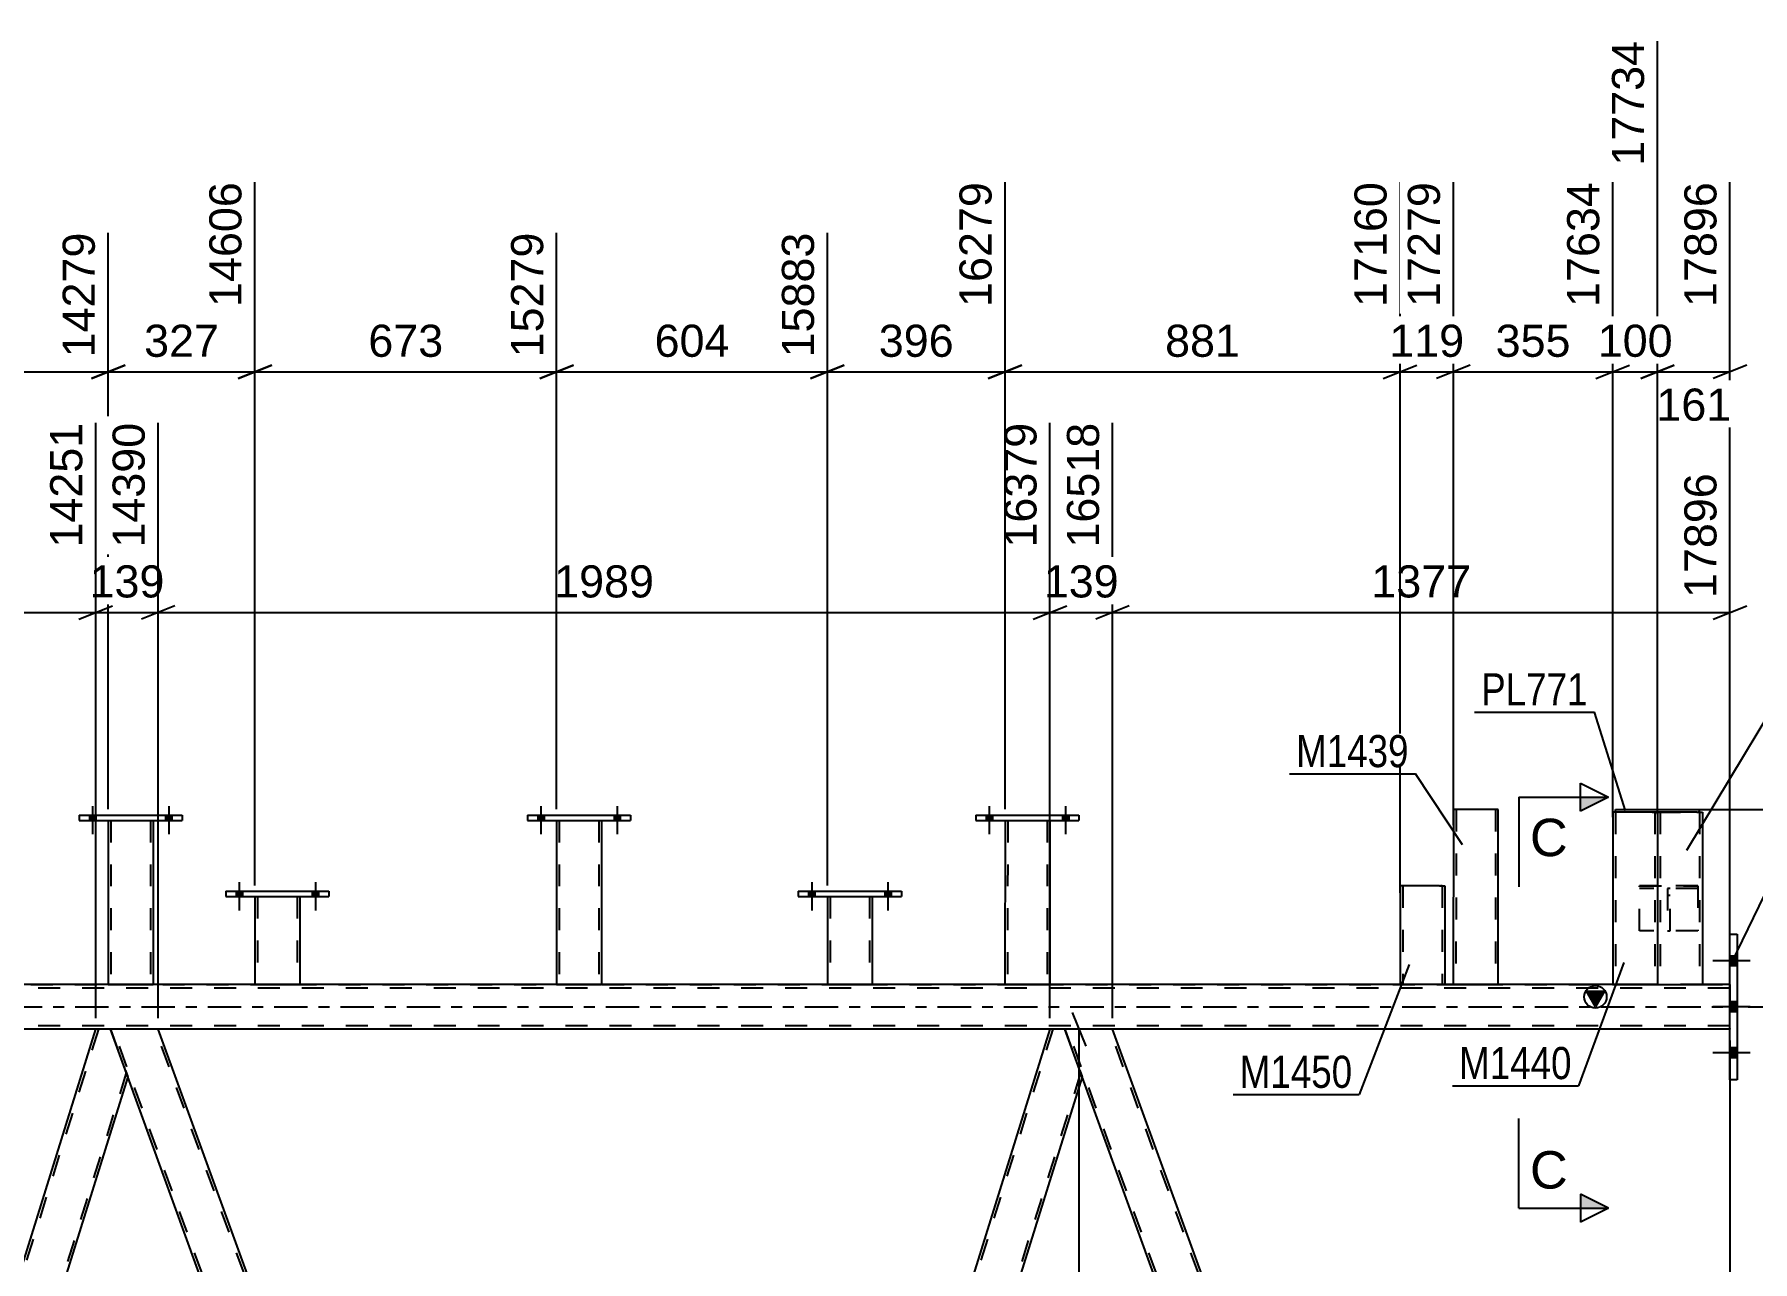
# Model space of a CAD drawing. Header units: millimetres. Extents: x -36 to 805, y -409 to 185.
# Drawn here: x 564.6 to 717.8, y -22.7 to 86.8 of the extents above; entities that cross this region are included whole.
import ezdxf

# ---------------------------------------------------------------- set-up
doc = ezdxf.new("R2010")
doc.units = ezdxf.units.MM
doc.linetypes.add('DXK_LINE_DOT2', pattern=[3.9198, 1.9599, -1.9599])
doc.linetypes.add('DXK_LINE_DOT3', pattern=[5.9187, 2.979, -0.9799, 0.9799, -0.9799])
doc.styles.add('Arial', font='ARIAL.TTF', dxfattribs={"height": 0.2})
doc.styles.add('Arial Narrow', font='ARIALN.TTF', dxfattribs={"height": 0.2})

# ---------------------------------------------------------------- blocks, each defined once
blk = doc.blocks.new('Part-203724355-3790 - 3772')
at = {"color": 2, "linetype": 'Continuous'}
for p, q in [((571.15, 16.64), (571.15, 2)), ((575.15, 16.64), (575.15, 2)), ((571.15, 2), (575.15, 2))]:
    blk.add_line(p, q, dxfattribs=at)
at = {"color": 7, "linetype": 'DXK_LINE_DOT2'}
for p, q in [((571.15, 16.64), (575.15, 16.64)), ((571.39, 16.64), (571.39, 2)), ((574.91, 16.64), (574.91, 2)), ((574.89, 2), (574.85, 2)), ((574.89, 2), (574.91, 2))]:
    blk.add_line(p, q, dxfattribs=at)
blk = doc.blocks.new('Part-203724355-3774 - 3772')
at = {"color": 2, "linetype": 'Continuous'}
for p, q in [((691.15, 17.6), (691.14, 2)), ((695.15, 17.6), (691.15, 17.6)), ((695.14, 2), (695.15, 17.6)), ((691.14, 2), (695.14, 2))]:
    blk.add_line(p, q, dxfattribs=at)
at = {"color": 7, "linetype": 'DXK_LINE_DOT2'}
for p, q in [((691.39, 17.6), (691.38, 2)), ((694.84, 17.6), (694.85, 17.6)), ((694.85, 17.6), (694.89, 17.6)), ((694.89, 17.6), (694.91, 17.6)), ((694.91, 17.6), (694.9, 2)), ((694.89, 2), (694.85, 2)), ((694.89, 2), (694.85, 2)), ((694.9, 2), (694.89, 2)), ((694.89, 2), (694.9, 2))]:
    blk.add_line(p, q, dxfattribs=at)
blk = doc.blocks.new('Part-203724355-3792 - 3772')
at = {"color": 2, "linetype": 'Continuous'}
for p, q in [((705.36, 17.36), (705.36, 2)), ((708.88, 17.36), (705.36, 17.36)), ((708.88, 17.36), (709.36, 17.36)), ((709.36, 17.36), (709.36, 2)), ((705.36, 2), (709.32, 2)), ((709.36, 2), (709.32, 2))]:
    blk.add_line(p, q, dxfattribs=at)
at = {"color": 7, "linetype": 'DXK_LINE_DOT2'}
for p, q in [((705.6, 17.36), (705.6, 2)), ((708.97, 17.36), (709.05, 17.36)), ((709.05, 17.36), (709.07, 17.36)), ((709.07, 17.36), (709.1, 17.36)), ((709.1, 17.36), (709.12, 17.36)), ((709.12, 17.36), (709.12, 2)), ((709.1, 2), (709.12, 2))]:
    blk.add_line(p, q, dxfattribs=at)
blk = doc.blocks.new('Part-203724355-3791 - 3772')
at = {"color": 2, "linetype": 'Continuous'}
for p, q in [((611.15, 16.64), (611.15, 2)), ((615.15, 16.64), (615.15, 2)), ((611.15, 2), (615.15, 2))]:
    blk.add_line(p, q, dxfattribs=at)
at = {"color": 7, "linetype": 'DXK_LINE_DOT2'}
for p, q in [((611.15, 16.64), (615.15, 16.64)), ((611.39, 16.64), (611.39, 2)), ((614.91, 16.64), (614.91, 2)), ((614.89, 2), (614.85, 2)), ((614.89, 2), (614.91, 2))]:
    blk.add_line(p, q, dxfattribs=at)
blk = doc.blocks.new('Part-203724355-3836 - 3772')
at = {"color": 2, "linetype": 'Continuous'}
for p, q in [((660.74, -2), (656.48, -2)), ((704.86, -123.22), (660.74, -2)), ((700.6, -123.22), (658.03, -6.25))]:
    blk.add_line(p, q, dxfattribs=at)
at = {"color": 7, "linetype": 'DXK_LINE_DOT2'}
for p, q in [((656.48, -2), (656.52, -2)), ((656.48, -2), (658.03, -6.25)), ((700.86, -123.22), (656.73, -2)), ((704.6, -123.22), (660.48, -2)), ((700.6, -123.22), (704.86, -123.22))]:
    blk.add_line(p, q, dxfattribs=at)
blk = doc.blocks.new('Part-203724355-3851 - 3772')
at = {"color": 7, "linetype": 'DXK_LINE_DOT2'}
for p, q in [((655.41, -2), (618.59, -120.12)), ((655.41, -2), (655.43, -2)), ((657.89, -5.88), (621.32, -123.22)), ((618.46, -119.75), (618.88, -118.4)), ((623.07, -118.4), (621.57, -123.22)), ((619.72, -123.22), (618.46, -119.75)), ((621.57, -123.22), (619.72, -123.22))]:
    blk.add_line(p, q, dxfattribs=at)
at = {"color": 2, "linetype": 'Continuous'}
for p, q in [((655.16, -2), (618.88, -118.4)), ((655.2, -2), (655.16, -2)), ((656.48, -2), (655.2, -2)), ((658.03, -6.25), (656.48, -2)), ((658.03, -6.25), (623.07, -118.4))]:
    blk.add_line(p, q, dxfattribs=at)
blk = doc.blocks.new('Part-203724355-3922 - 3772')
at = {"color": 2, "linetype": 'Continuous'}
for p, q in [((705.6, 17.36), (705.6, 17.6)), ((705.6, 17.6), (713.12, 17.6)), ((709.44, 17.36), (708.88, 17.36)), ((713.12, 17.36), (713.12, 17.6))]:
    blk.add_line(p, q, dxfattribs=at)
at = {"color": 7, "linetype": 'DXK_LINE_DOT2'}
for p, q in [((708.88, 17.36), (705.6, 17.36)), ((709.44, 17.36), (713.12, 17.36))]:
    blk.add_line(p, q, dxfattribs=at)
blk = doc.blocks.new('Part-203724355-3888 - 3772')
at = {"color": 2, "linetype": 'Continuous'}
for p, q in [((575.6, -2), (571.35, -2)), ((617.97, -118.4), (575.6, -2)), ((613.71, -118.4), (572.89, -6.25))]:
    blk.add_line(p, q, dxfattribs=at)
at = {"color": 7, "linetype": 'DXK_LINE_DOT2'}
for p, q in [((571.35, -2), (571.38, -2)), ((571.35, -2), (572.89, -6.25)), ((615.72, -123.22), (571.6, -2)), ((619.47, -123.22), (575.35, -2)), ((615.47, -123.22), (613.71, -118.4)), ((619.72, -123.22), (617.97, -118.4)), ((619.72, -123.22), (615.47, -123.22))]:
    blk.add_line(p, q, dxfattribs=at)
blk = doc.blocks.new('Part-203724355-4324 - 3772')
at = {"color": 2, "linetype": 'Continuous'}
for p, q in [((651.15, 16.64), (651.14, 2)), ((655.15, 16.64), (655.14, 2)), ((651.14, 2), (655.14, 2))]:
    blk.add_line(p, q, dxfattribs=at)
at = {"color": 7, "linetype": 'DXK_LINE_DOT2'}
for p, q in [((651.15, 16.64), (655.15, 16.64)), ((651.39, 16.64), (651.38, 2)), ((654.91, 16.64), (654.9, 2)), ((654.89, 2), (654.85, 2)), ((654.89, 2), (654.9, 2))]:
    blk.add_line(p, q, dxfattribs=at)
blk = doc.blocks.new('Part-203724355-3932 - 3772')
at = {"color": 2, "linetype": 'Continuous'}
for p, q in [((533.33, -119.75), (570.03, -2)), ((570.07, -2), (570.03, -2)), ((571.35, -2), (570.07, -2)), ((572.89, -6.25), (571.35, -2)), ((572.89, -6.25), (536.43, -123.22)), ((534.59, -123.22), (533.33, -119.75))]:
    blk.add_line(p, q, dxfattribs=at)
at = {"color": 7, "linetype": 'DXK_LINE_DOT2'}
for p, q in [((570.28, -2), (533.46, -120.12)), ((570.28, -2), (570.3, -2)), ((572.76, -5.88), (536.18, -123.22)), ((534.59, -123.22), (536.43, -123.22))]:
    blk.add_line(p, q, dxfattribs=at)
blk = doc.blocks.new('Part-203724355-4334 - 3772')
at = {"color": 7, "linetype": 'DXK_LINE_DOT2'}
for p, q in [((709.36, 10.8), (707.76, 10.8)), ((707.76, 6.8), (707.76, 10.8)), ((707.76, 10.8), (712.96, 10.8)), ((712.96, 10.8), (709.36, 10.8)), ((712.96, 10.8), (712.96, 6.8)), ((712.96, 10.56), (707.76, 10.56)), ((712.96, 10.56), (707.76, 10.56)), ((712.96, 6.8), (707.76, 6.8))]:
    blk.add_line(p, q, dxfattribs=at)
at = {"color": 2, "linetype": 'Continuous'}
for p, q in [((709.36, 10.8), (709.36, 10.8)), ((709.36, 6.8), (709.36, 6.8))]:
    blk.add_line(p, q, dxfattribs=at)
blk = doc.blocks.new('Bolt-203724355-3971 - 3772')
at = {"linetype": 'Continuous'}
for points in [[(715.82, 4.54), (715.82, 3.66), (716.46, 3.66), (716.46, 4.54)], [(715.82, 4.54), (715.82, 3.66), (716.46, 3.66), (716.46, 4.54)], [(715.82, 4.54), (715.82, 3.66), (716.46, 3.66), (716.46, 4.54)], [(715.82, 0.44), (715.82, -0.44), (716.46, -0.44), (716.46, 0.44)], [(715.82, 0.44), (715.82, -0.44), (716.46, -0.44), (716.46, 0.44)], [(715.82, -3.66), (715.82, -4.54), (716.46, -4.54), (716.46, -3.66)], [(715.82, -3.66), (715.82, -4.54), (716.46, -4.54), (716.46, -3.66)], [(715.82, -3.66), (715.82, -4.54), (716.46, -4.54), (716.46, -3.66)]]:
    blk.add_hatch(color=1, dxfattribs=at).paths.add_polyline_path(points)
at = {"color": 1, "linetype": 'Continuous'}
for p, q in [((717.62, 4.1), (714.3, 4.1)), ((717.62, 4.1), (714.3, 4.1)), ((717.62, 4.1), (714.3, 4.1)), ((716.46, 4.54), (715.82, 4.54)), ((716.46, 4.54), (715.82, 4.54)), ((716.46, 4.54), (715.82, 4.54)), ((716.46, 3.66), (715.82, 3.66)), ((716.46, 3.66), (715.82, 3.66)), ((716.46, 3.66), (715.82, 3.66)), ((717.62, 0), (714.3, 0)), ((717.62, 0), (714.3, 0)), ((716.46, 0.44), (715.82, 0.44)), ((716.46, 0.44), (715.82, 0.44)), ((716.46, -0.44), (715.82, -0.44)), ((716.46, -0.44), (715.82, -0.44)), ((717.62, -4.1), (714.3, -4.1)), ((717.62, -4.1), (714.3, -4.1)), ((717.62, -4.1), (714.3, -4.1)), ((716.46, -3.66), (715.82, -3.66)), ((716.46, -3.66), (715.82, -3.66)), ((716.46, -3.66), (715.82, -3.66)), ((716.46, -4.54), (715.82, -4.54)), ((716.46, -4.54), (715.82, -4.54)), ((716.46, -4.54), (715.82, -4.54))]:
    blk.add_line(p, q, dxfattribs=at)
blk = doc.blocks.new('Part-203724355-3990 - 3772')
at = {"color": 2, "linetype": 'Continuous'}
for p, q in [((715.82, -6.5), (715.82, 6.5)), ((715.82, 6.5), (716.46, 6.5)), ((716.46, 6.5), (716.46, -6.5)), ((716.46, -6.5), (715.82, -6.5))]:
    blk.add_line(p, q, dxfattribs=at)
blk = doc.blocks.new('Part-203724355-4037 - 3772')
at = {"linetype": 'Continuous'}
blk.add_hatch(color=2, dxfattribs=at).paths.add_polyline_path([(703.82, 0), (703.02, 1.4), (704.62, 1.4)])
at = {"color": 7, "linetype": 'DXK_LINE_DOT2'}
for p, q in [((715.82, 1.68), (0, 1.68)), ((54.67, 2), (715.82, 2)), ((575.15, 2), (574.67, 2)), ((615.15, 2), (614.67, 2)), ((655.14, 2), (654.66, 2)), ((695.14, 2), (694.66, 2)), ((709.36, 2), (708.88, 2)), ((713.36, 2), (709.36, 2)), ((715.82, 2), (715.82, -2)), ((715.82, -1.68), (0, -1.68)), ((715.82, -2), (314.62, -2)), ((575.6, -2), (570.03, -2)), ((660.74, -2), (655.16, -2))]:
    blk.add_line(p, q, dxfattribs=at)
at = {"color": 2, "linetype": 'Continuous'}
for p, q in [((574.67, 2), (538.14, 2)), ((614.67, 2), (575.15, 2)), ((654.66, 2), (615.15, 2)), ((694.66, 2), (655.14, 2)), ((708.88, 2), (695.14, 2)), ((709.36, 2), (709.36, 2)), ((715.82, 2), (713.36, 2)), ((703.82, 0), (703.02, 1.4)), ((703.02, 1.4), (704.62, 1.4)), ((704.62, 1.4), (703.82, 0)), ((570.03, -2), (490.47, -2)), ((655.16, -2), (575.6, -2)), ((715.82, -2), (660.74, -2))]:
    blk.add_line(p, q, dxfattribs=at)
at = {"color": 7, "linetype": 'DXK_LINE_DOT3'}
blk.add_line((0, 0), (715.82, 0), dxfattribs=at)
at = {"color": 2, "linetype": 'Continuous'}
blk.add_circle((703.82, 0.9), 1, dxfattribs=at)
blk = doc.blocks.new('Part-203724355-4330 - 3772')
at = {"color": 2, "linetype": 'Continuous'}
for p, q in [((568.55, 17.12), (568.55, 16.64)), ((568.55, 17.12), (577.75, 17.12)), ((577.75, 17.12), (577.75, 16.64)), ((568.55, 16.64), (577.75, 16.64))]:
    blk.add_line(p, q, dxfattribs=at)
blk = doc.blocks.new('Part-203724355-4329 - 3772')
at = {"color": 2, "linetype": 'Continuous'}
for p, q in [((608.55, 17.12), (608.55, 16.64)), ((608.55, 17.12), (617.75, 17.12)), ((617.75, 17.12), (617.75, 16.64)), ((608.55, 16.64), (617.75, 16.64))]:
    blk.add_line(p, q, dxfattribs=at)
blk = doc.blocks.new('Part-203724355-4180 - 3772')
at = {"color": 2, "linetype": 'Continuous'}
for p, q in [((584.23, 9.84), (584.23, 2)), ((588.23, 9.84), (588.23, 2)), ((584.23, 2), (588.23, 2))]:
    blk.add_line(p, q, dxfattribs=at)
at = {"color": 7, "linetype": 'DXK_LINE_DOT2'}
for p, q in [((584.23, 9.84), (588.23, 9.84)), ((584.47, 9.84), (584.47, 2)), ((587.99, 9.84), (587.99, 2)), ((587.97, 2), (587.93, 2)), ((587.93, 2), (587.97, 2)), ((587.99, 2), (587.97, 2)), ((587.97, 2), (587.99, 2))]:
    blk.add_line(p, q, dxfattribs=at)
blk = doc.blocks.new('Bolt-203724355-4195 - 3772')
at = {"linetype": 'Continuous'}
for points in [[(569.47, 16.64), (570.03, 16.64), (570.03, 17.12), (569.47, 17.12)], [(569.47, 16.64), (570.03, 16.64), (570.03, 17.12), (569.47, 17.12)], [(576.27, 16.64), (576.83, 16.64), (576.83, 17.12), (576.27, 17.12)], [(576.27, 16.64), (576.83, 16.64), (576.83, 17.12), (576.27, 17.12)]]:
    blk.add_hatch(color=1, dxfattribs=at).paths.add_polyline_path(points)
at = {"color": 1, "linetype": 'Continuous'}
for p, q in [((569.47, 17.12), (569.47, 16.64)), ((569.47, 17.12), (569.47, 16.64)), ((569.75, 17.92), (569.75, 15.4)), ((569.75, 17.92), (569.75, 15.4)), ((570.03, 17.12), (570.03, 16.64)), ((570.03, 17.12), (570.03, 16.64)), ((576.27, 17.12), (576.27, 16.64)), ((576.27, 17.12), (576.27, 16.64)), ((576.55, 17.92), (576.55, 15.4)), ((576.55, 17.92), (576.55, 15.4)), ((576.83, 17.12), (576.83, 16.64)), ((576.83, 17.12), (576.83, 16.64))]:
    blk.add_line(p, q, dxfattribs=at)
blk = doc.blocks.new('Bolt-203724355-4196 - 3772')
at = {"linetype": 'Continuous'}
for points in [[(582.55, 9.84), (583.11, 9.84), (583.11, 10.32), (582.55, 10.32)], [(582.55, 9.84), (583.11, 9.84), (583.11, 10.32), (582.55, 10.32)], [(589.35, 9.84), (589.91, 9.84), (589.91, 10.32), (589.35, 10.32)], [(589.35, 9.84), (589.91, 9.84), (589.91, 10.32), (589.35, 10.32)]]:
    blk.add_hatch(color=1, dxfattribs=at).paths.add_polyline_path(points)
at = {"color": 1, "linetype": 'Continuous'}
for p, q in [((582.83, 11.12), (582.83, 8.6)), ((582.83, 11.12), (582.83, 8.6)), ((589.63, 11.12), (589.63, 8.6)), ((589.63, 11.12), (589.63, 8.6)), ((582.55, 10.32), (582.55, 9.84)), ((582.55, 10.32), (582.55, 9.84)), ((583.11, 10.32), (583.11, 9.84)), ((583.11, 10.32), (583.11, 9.84)), ((589.35, 10.32), (589.35, 9.84)), ((589.35, 10.32), (589.35, 9.84)), ((589.91, 10.32), (589.91, 9.84)), ((589.91, 10.32), (589.91, 9.84))]:
    blk.add_line(p, q, dxfattribs=at)
blk = doc.blocks.new('Bolt-203724355-4197 - 3772')
at = {"linetype": 'Continuous'}
for points in [[(609.47, 16.64), (610.03, 16.64), (610.03, 17.12), (609.47, 17.12)], [(609.47, 16.64), (610.03, 16.64), (610.03, 17.12), (609.47, 17.12)], [(616.27, 16.64), (616.83, 16.64), (616.83, 17.12), (616.27, 17.12)], [(616.27, 16.64), (616.83, 16.64), (616.83, 17.12), (616.27, 17.12)]]:
    blk.add_hatch(color=1, dxfattribs=at).paths.add_polyline_path(points)
at = {"color": 1, "linetype": 'Continuous'}
for p, q in [((609.47, 17.12), (609.47, 16.64)), ((609.47, 17.12), (609.47, 16.64)), ((609.75, 17.92), (609.75, 15.4)), ((609.75, 17.92), (609.75, 15.4)), ((610.03, 17.12), (610.03, 16.64)), ((610.03, 17.12), (610.03, 16.64)), ((616.27, 17.12), (616.27, 16.64)), ((616.27, 17.12), (616.27, 16.64)), ((616.55, 17.92), (616.55, 15.4)), ((616.55, 17.92), (616.55, 15.4)), ((616.83, 17.12), (616.83, 16.64)), ((616.83, 17.12), (616.83, 16.64))]:
    blk.add_line(p, q, dxfattribs=at)
blk = doc.blocks.new('Part-203724355-4275 - 3772')
at = {"color": 2, "linetype": 'Continuous'}
for p, q in [((581.63, 10.32), (581.63, 9.84)), ((581.63, 10.32), (590.83, 10.32)), ((581.63, 9.84), (590.83, 9.84)), ((590.83, 10.32), (590.83, 9.84))]:
    blk.add_line(p, q, dxfattribs=at)
blk = doc.blocks.new('Part-203724355-4280 - 3772')
at = {"color": 2, "linetype": 'Continuous'}
for p, q in [((635.31, 9.84), (635.31, 2)), ((639.31, 9.84), (639.31, 2)), ((635.31, 2), (639.31, 2))]:
    blk.add_line(p, q, dxfattribs=at)
at = {"color": 7, "linetype": 'DXK_LINE_DOT2'}
for p, q in [((635.31, 9.84), (639.31, 9.84)), ((635.55, 9.84), (635.55, 2)), ((639.07, 9.84), (639.07, 2)), ((639.01, 2), (639.05, 2)), ((639.01, 2), (639.05, 2)), ((639.05, 2), (639.07, 2)), ((639.05, 2), (639.07, 2))]:
    blk.add_line(p, q, dxfattribs=at)
blk = doc.blocks.new('Part-203724355-4285 - 3772')
at = {"color": 2, "linetype": 'Continuous'}
for p, q in [((632.71, 10.32), (632.71, 9.84)), ((632.71, 10.32), (641.91, 10.32)), ((632.71, 9.84), (641.91, 9.84)), ((641.91, 10.32), (641.91, 9.84))]:
    blk.add_line(p, q, dxfattribs=at)
blk = doc.blocks.new('Bolt-203724355-4306 - 3772')
at = {"linetype": 'Continuous'}
for points in [[(633.63, 9.84), (634.19, 9.84), (634.19, 10.32), (633.63, 10.32)], [(633.63, 9.84), (634.19, 9.84), (634.19, 10.32), (633.63, 10.32)], [(640.43, 9.84), (640.99, 9.84), (640.99, 10.32), (640.43, 10.32)], [(640.43, 9.84), (640.99, 9.84), (640.99, 10.32), (640.43, 10.32)]]:
    blk.add_hatch(color=1, dxfattribs=at).paths.add_polyline_path(points)
at = {"color": 1, "linetype": 'Continuous'}
for p, q in [((633.91, 11.12), (633.91, 8.6)), ((633.91, 11.12), (633.91, 8.6)), ((640.71, 11.12), (640.71, 8.6)), ((640.71, 11.12), (640.71, 8.6)), ((633.63, 10.32), (633.63, 9.84)), ((633.63, 10.32), (633.63, 9.84)), ((634.19, 10.32), (634.19, 9.84)), ((634.19, 10.32), (634.19, 9.84)), ((640.43, 10.32), (640.43, 9.84)), ((640.43, 10.32), (640.43, 9.84)), ((640.99, 10.32), (640.99, 9.84)), ((640.99, 10.32), (640.99, 9.84))]:
    blk.add_line(p, q, dxfattribs=at)
blk = doc.blocks.new('Bolt-203724355-4307 - 3772')
at = {"linetype": 'Continuous'}
for points in [[(649.47, 16.64), (650.03, 16.64), (650.03, 17.12), (649.47, 17.12)], [(649.47, 16.64), (650.03, 16.64), (650.03, 17.12), (649.47, 17.12)], [(656.27, 16.64), (656.83, 16.64), (656.83, 17.12), (656.27, 17.12)], [(656.27, 16.64), (656.83, 16.64), (656.83, 17.12), (656.27, 17.12)]]:
    blk.add_hatch(color=1, dxfattribs=at).paths.add_polyline_path(points)
at = {"color": 1, "linetype": 'Continuous'}
for p, q in [((649.47, 17.12), (649.47, 16.64)), ((649.47, 17.12), (649.47, 16.64)), ((649.75, 17.92), (649.75, 15.4)), ((649.75, 17.92), (649.75, 15.4)), ((650.03, 17.12), (650.03, 16.64)), ((650.03, 17.12), (650.03, 16.64)), ((656.27, 17.12), (656.27, 16.64)), ((656.27, 17.12), (656.27, 16.64)), ((656.55, 17.92), (656.55, 15.4)), ((656.55, 17.92), (656.55, 15.4)), ((656.83, 17.12), (656.83, 16.64)), ((656.83, 17.12), (656.83, 16.64))]:
    blk.add_line(p, q, dxfattribs=at)
blk = doc.blocks.new('Part-203724355-4319 - 3772')
at = {"color": 2, "linetype": 'Continuous'}
for p, q in [((648.55, 17.12), (648.55, 16.64)), ((648.55, 17.12), (657.75, 17.12)), ((657.75, 17.12), (657.75, 16.64)), ((648.55, 16.64), (657.75, 16.64))]:
    blk.add_line(p, q, dxfattribs=at)
blk = doc.blocks.new('Part-203724355-4333 - 3772')
at = {"color": 7, "linetype": 'DXK_LINE_DOT2'}
for p, q in [((710.48, 10.56), (710.24, 10.56)), ((710.24, 10.56), (710.24, 6.8)), ((710.48, 10.56), (710.24, 10.56)), ((710.24, 9.96), (710.48, 9.96)), ((710.48, 6.8), (710.48, 10.56)), ((710.24, 6.8), (710.48, 6.8))]:
    blk.add_line(p, q, dxfattribs=at)
blk = doc.blocks.new('Part-203724355-4408 - 3772')
at = {"color": 2, "linetype": 'Continuous'}
for p, q in [((686.39, 10.8), (686.39, 2)), ((689.91, 10.8), (686.39, 10.8)), ((689.91, 10.8), (690.39, 10.8)), ((690.39, 10.8), (690.39, 2)), ((689.91, 2), (686.39, 2)), ((690.25, 2), (689.91, 2)), ((690.35, 2), (690.25, 2)), ((690.39, 2), (690.35, 2))]:
    blk.add_line(p, q, dxfattribs=at)
at = {"color": 7, "linetype": 'DXK_LINE_DOT2'}
for p, q in [((686.63, 10.8), (686.63, 2)), ((690.13, 10.8), (690, 10.8)), ((690.15, 10.8), (690.13, 10.8)), ((690.13, 10.8), (690.15, 10.8)), ((690.15, 10.8), (690.15, 2)), ((690.13, 2), (689.91, 2)), ((690.15, 2), (690.13, 2)), ((690.25, 2), (690.15, 2))]:
    blk.add_line(p, q, dxfattribs=at)
blk = doc.blocks.new('Part-203724355-4409 - 3772')
at = {"color": 2, "linetype": 'Continuous'}
for p, q in [((709.36, 17.36), (709.36, 2)), ((712.88, 17.36), (709.44, 17.36)), ((712.88, 17.36), (713.36, 17.36)), ((713.36, 17.36), (713.36, 2)), ((709.36, 2), (713.32, 2)), ((713.36, 2), (713.32, 2))]:
    blk.add_line(p, q, dxfattribs=at)
at = {"color": 7, "linetype": 'DXK_LINE_DOT2'}
for p, q in [((709.4, 17.36), (709.36, 17.36)), ((709.36, 17.36), (709.4, 17.36)), ((709.44, 17.36), (709.4, 17.36)), ((709.4, 17.36), (709.44, 17.36)), ((709.6, 17.36), (709.6, 2)), ((713.1, 17.36), (712.97, 17.36)), ((713.12, 17.36), (713.1, 17.36)), ((713.12, 17.36), (713.12, 2)), ((713.1, 2), (713.12, 2))]:
    blk.add_line(p, q, dxfattribs=at)
blk = doc.blocks.new('StraightDimension-203724355-22134 - 3772')
at = {"color": 7, "linetype": 'Continuous'}
for p, q in [((660.74, -1), (660.74, 52.1)), ((715.82, 3), (715.82, 47.6)), ((662.24, 35.78), (659.24, 34.58)), ((714.32, 34.58), (717.32, 35.78)), ((660.74, 35.18), (715.82, 35.18))]:
    blk.add_line(p, q, dxfattribs=at)
at = {"color": 0, "linetype": 'Continuous'}
blk.add_wipeout([(715.22, 48.2), (711.02, 48.2), (711.02, 35.88), (715.22, 35.88)], dxfattribs=at)
at = {"color": 0}
blk.add_wipeout([(693.33, 35.93), (693.33, 40.13), (683.23, 40.13), (683.23, 35.93)], dxfattribs=at)
at = {"color": 3, "linetype": 'Continuous', "style": 'Arial'}
blk.add_text('17896', height=2.865, rotation=90.0002, dxfattribs=at).set_placement((714.62, 36.48))
at = {"color": 3, "style": 'Arial'}
blk.add_text('1377', height=2.865, dxfattribs=at).set_placement((683.83, 36.53))
blk = doc.blocks.new('StraightDimension-203724355-22108 - 3772')
at = {"color": 7, "linetype": 'Continuous'}
for p, q in [((658.38, -3.5), (657.18, -0.5)), ((668.24, -2), (654.93, -2)), ((657.78, -123.22), (657.78, -2)), ((657.18, -121.72), (658.38, -124.72)), ((670.77, -123.22), (654.93, -123.22))]:
    blk.add_line(p, q, dxfattribs=at)
at = {"color": 0}
blk.add_wipeout([(657.03, -57.56), (652.83, -57.56), (652.83, -67.66), (657.03, -67.66)], dxfattribs=at)
at = {"color": 3, "style": 'Arial'}
blk.add_text('3031', height=2.865, rotation=90.0002, dxfattribs=at).set_placement((656.43, -67.06))
blk = doc.blocks.new('StraightDimension-203724355-33091 - 3772')
at = {"color": 7, "linetype": 'Continuous'}
for p, q in [((651.15, 17.64), (651.15, 73.57)), ((686.39, 10.17), (686.39, 73.57)), ((652.65, 57.25), (649.65, 56.05)), ((684.89, 56.05), (687.89, 57.25)), ((651.15, 56.65), (686.39, 56.65))]:
    blk.add_line(p, q, dxfattribs=at)
at = {"color": 0, "linetype": 'Continuous'}
blk.add_wipeout([(685.79, 74.17), (681.59, 74.17), (681.59, 61.85), (685.79, 61.85)], dxfattribs=at)
at = {"color": 0}
blk.add_wipeout([(672.7, 57.4), (672.7, 61.6), (664.83, 61.6), (664.83, 57.4)], dxfattribs=at)
at = {"color": 3, "linetype": 'Continuous', "style": 'Arial'}
blk.add_text('17160', height=2.865, rotation=90.0002, dxfattribs=at).set_placement((685.19, 62.45))
at = {"color": 3, "style": 'Arial'}
blk.add_text('881', height=2.865, dxfattribs=at).set_placement((665.43, 58))
blk = doc.blocks.new('StraightDimension-203724355-33087 - 3772')
at = {"color": 7, "linetype": 'Continuous'}
for p, q in [((709.36, 17.19), (709.36, 86.17)), ((715.82, 3), (715.82, 73.57)), ((707.86, 56.05), (710.86, 57.25)), ((717.32, 57.25), (714.32, 56.05)), ((709.36, 56.65), (715.82, 56.65))]:
    blk.add_line(p, q, dxfattribs=at)
at = {"color": 0, "linetype": 'Continuous'}
blk.add_wipeout([(715.22, 74.17), (711.02, 74.17), (711.02, 61.85), (715.22, 61.85)], dxfattribs=at)
at = {"color": 0}
blk.add_wipeout([(716.53, 51.7), (716.53, 55.9), (708.66, 55.9), (708.66, 51.7)], dxfattribs=at)
at = {"color": 3, "linetype": 'Continuous', "style": 'Arial'}
blk.add_text('17896', height=2.865, rotation=90.0002, dxfattribs=at).set_placement((714.62, 62.45))
at = {"color": 3, "style": 'Arial'}
blk.add_text('161', height=2.865, dxfattribs=at).set_placement((709.26, 52.3))
blk = doc.blocks.new('StraightDimension-203724355-33096 - 3772')
at = {"color": 7, "linetype": 'Continuous'}
for p, q in [((534.15, 17.33), (534.15, 86.17)), ((571.15, 17.64), (571.15, 69.07)), ((535.65, 57.25), (532.65, 56.05)), ((569.65, 56.05), (572.65, 57.25)), ((534.15, 56.65), (571.15, 56.65))]:
    blk.add_line(p, q, dxfattribs=at)
at = {"color": 0, "linetype": 'Continuous'}
blk.add_wipeout([(570.55, 69.67), (566.35, 69.67), (566.35, 57.35), (570.55, 57.35)], dxfattribs=at)
at = {"color": 0}
blk.add_wipeout([(556.58, 57.4), (556.58, 61.6), (548.71, 61.6), (548.71, 57.4)], dxfattribs=at)
at = {"color": 3, "linetype": 'Continuous', "style": 'Arial'}
blk.add_text('14279', height=2.865, rotation=90.0002, dxfattribs=at).set_placement((569.95, 57.95))
at = {"color": 3, "style": 'Arial'}
blk.add_text('925', height=2.865, dxfattribs=at).set_placement((549.31, 58))
blk = doc.blocks.new('StraightDimension-203724355-22119 - 3772')
at = {"color": 7, "linetype": 'Continuous'}
blk.add_line((711.82, 17.6), (784.37, 17.6), dxfattribs=at)
blk = doc.blocks.new('StraightDimension-203724355-22089 - 3772')
at = {"color": 7, "linetype": 'Continuous'}
for p, q in [((715.82, -3), (715.82, -64.39)), ((745.12, -122.46), (745.12, -59.14)), ((717.32, -61.39), (714.32, -62.59)), ((715.82, -61.99), (745.12, -61.99)), ((743.62, -62.59), (746.62, -61.39))]:
    blk.add_line(p, q, dxfattribs=at)
at = {"color": 0}
blk.add_wipeout([(735.52, -61.24), (735.52, -57.04), (725.42, -57.04), (725.42, -61.24)], dxfattribs=at)
at = {"color": 3, "style": 'Arial'}
blk.add_text('1251', height=2.865, dxfattribs=at).set_placement((726.02, -60.64))
blk = doc.blocks.new('StraightDimension-203724355-33095 - 3772')
at = {"color": 7, "linetype": 'Continuous'}
for p, q in [((584.23, 10.84), (584.23, 73.57)), ((571.15, 17.64), (571.15, 69.07)), ((572.65, 57.25), (569.65, 56.05)), ((582.73, 56.05), (585.73, 57.25)), ((571.15, 56.65), (584.23, 56.65))]:
    blk.add_line(p, q, dxfattribs=at)
at = {"color": 0}
blk.add_wipeout([(581.62, 57.4), (581.62, 61.6), (573.75, 61.6), (573.75, 57.4)], dxfattribs=at)
at = {"color": 3, "style": 'Arial'}
blk.add_text('327', height=2.865, dxfattribs=at).set_placement((574.35, 58))
at = {"color": 0, "linetype": 'Continuous'}
blk.add_wipeout([(583.63, 74.17), (579.43, 74.17), (579.43, 61.85), (583.63, 61.85)], dxfattribs=at)
at = {"color": 3, "linetype": 'Continuous', "style": 'Arial'}
blk.add_text('14606', height=2.865, rotation=90.0002, dxfattribs=at).set_placement((583.03, 62.45))
blk = doc.blocks.new('StraightDimension-203724355-22137 - 3772')
at = {"color": 7, "linetype": 'Continuous'}
for p, q in [((570.03, -1), (570.03, 52.1)), ((575.6, -1), (575.6, 52.1)), ((568.53, 34.58), (571.53, 35.78)), ((577.1, 35.78), (574.1, 34.58)), ((570.03, 35.18), (575.6, 35.18))]:
    blk.add_line(p, q, dxfattribs=at)
at = {"color": 0}
blk.add_wipeout([(576.75, 35.93), (576.75, 40.13), (568.88, 40.13), (568.88, 35.93)], dxfattribs=at)
at = {"color": 3, "style": 'Arial'}
blk.add_text('139', height=2.865, dxfattribs=at).set_placement((569.48, 36.53))
at = {"color": 0, "linetype": 'Continuous'}
blk.add_wipeout([(575, 52.7), (570.8, 52.7), (570.8, 40.38), (575, 40.38)], dxfattribs=at)
at = {"color": 3, "linetype": 'Continuous', "style": 'Arial'}
blk.add_text('14390', height=2.865, rotation=90.0002, dxfattribs=at).set_placement((574.4, 40.98))
blk = doc.blocks.new('StraightDimension-203724355-22135 - 3772')
at = {"color": 7, "linetype": 'Continuous'}
for p, q in [((655.16, -1), (655.16, 52.1)), ((660.74, -1), (660.74, 52.1)), ((653.66, 34.58), (656.66, 35.78)), ((662.24, 35.78), (659.24, 34.58)), ((655.16, 35.18), (660.74, 35.18))]:
    blk.add_line(p, q, dxfattribs=at)
at = {"color": 0}
blk.add_wipeout([(661.88, 35.93), (661.88, 40.13), (654.01, 40.13), (654.01, 35.93)], dxfattribs=at)
at = {"color": 3, "style": 'Arial'}
blk.add_text('139', height=2.865, dxfattribs=at).set_placement((654.61, 36.53))
at = {"color": 0, "linetype": 'Continuous'}
blk.add_wipeout([(660.14, 52.7), (655.94, 52.7), (655.94, 40.38), (660.14, 40.38)], dxfattribs=at)
at = {"color": 3, "linetype": 'Continuous', "style": 'Arial'}
blk.add_text('16518', height=2.865, rotation=90.0002, dxfattribs=at).set_placement((659.54, 40.98))
blk = doc.blocks.new('StraightDimension-203724355-22069 - 3772')
at = {"color": 7, "linetype": 'Continuous'}
for p, q in [((770.59, -1.5), (769.39, 1.5)), ((717.46, 0), (772.39, 0)), ((769.99, -125.86), (769.99, 0)), ((769.39, -124.36), (770.59, -127.36)), ((746.76, -125.86), (772.39, -125.86))]:
    blk.add_line(p, q, dxfattribs=at)
at = {"color": 0}
blk.add_wipeout([(769.24, -57.88), (765.04, -57.88), (765.04, -67.98), (769.24, -67.98)], dxfattribs=at)
at = {"color": 3, "style": 'Arial'}
blk.add_text('3147', height=2.865, rotation=90.0002, dxfattribs=at).set_placement((768.64, -67.38))
blk = doc.blocks.new('StraightDimension-203724355-22136 - 3772')
at = {"color": 7, "linetype": 'Continuous'}
for p, q in [((575.6, -1), (575.6, 52.1)), ((655.16, -1), (655.16, 52.1)), ((577.1, 35.78), (574.1, 34.58)), ((653.66, 34.58), (656.66, 35.78)), ((575.6, 35.18), (655.16, 35.18))]:
    blk.add_line(p, q, dxfattribs=at)
at = {"color": 0, "linetype": 'Continuous'}
blk.add_wipeout([(654.56, 52.7), (650.36, 52.7), (650.36, 40.38), (654.56, 40.38)], dxfattribs=at)
at = {"color": 0}
blk.add_wipeout([(620.43, 35.93), (620.43, 40.13), (610.33, 40.13), (610.33, 35.93)], dxfattribs=at)
at = {"color": 3, "linetype": 'Continuous', "style": 'Arial'}
blk.add_text('16379', height=2.865, rotation=90.0002, dxfattribs=at).set_placement((653.96, 40.98))
at = {"color": 3, "style": 'Arial'}
blk.add_text('1989', height=2.865, dxfattribs=at).set_placement((610.93, 36.53))
blk = doc.blocks.new('StraightDimension-203724355-22138 - 3772')
at = {"color": 7, "linetype": 'Continuous'}
for p, q in [((490.47, -1), (490.47, 52.1)), ((570.03, -1), (570.03, 52.1)), ((491.97, 35.78), (488.97, 34.58)), ((568.53, 34.58), (571.53, 35.78)), ((490.47, 35.18), (570.03, 35.18))]:
    blk.add_line(p, q, dxfattribs=at)
at = {"color": 0, "linetype": 'Continuous'}
blk.add_wipeout([(569.43, 52.7), (565.23, 52.7), (565.23, 40.38), (569.43, 40.38)], dxfattribs=at)
at = {"color": 0}
blk.add_wipeout([(535.29, 35.93), (535.29, 40.13), (525.2, 40.13), (525.2, 35.93)], dxfattribs=at)
at = {"color": 3, "linetype": 'Continuous', "style": 'Arial'}
blk.add_text('14251', height=2.865, rotation=90.0002, dxfattribs=at).set_placement((568.83, 40.98))
at = {"color": 3, "style": 'Arial'}
blk.add_text('1989', height=2.865, dxfattribs=at).set_placement((525.8, 36.53))
blk = doc.blocks.new('StraightDimension-203724355-33089 - 3772')
at = {"color": 7, "linetype": 'Continuous'}
for p, q in [((691.15, 16.2), (691.15, 73.57)), ((705.36, 16.94), (705.36, 73.57)), ((692.65, 57.25), (689.65, 56.05)), ((703.86, 56.05), (706.86, 57.25)), ((691.15, 56.65), (705.36, 56.65))]:
    blk.add_line(p, q, dxfattribs=at)
at = {"color": 0}
blk.add_wipeout([(702.19, 57.4), (702.19, 61.6), (694.32, 61.6), (694.32, 57.4)], dxfattribs=at)
at = {"color": 3, "style": 'Arial'}
blk.add_text('355', height=2.865, dxfattribs=at).set_placement((694.92, 58))
at = {"color": 0, "linetype": 'Continuous'}
blk.add_wipeout([(704.76, 74.17), (700.56, 74.17), (700.56, 61.85), (704.76, 61.85)], dxfattribs=at)
at = {"color": 3, "linetype": 'Continuous', "style": 'Arial'}
blk.add_text('17634', height=2.865, rotation=90.0002, dxfattribs=at).set_placement((704.16, 62.45))
blk = doc.blocks.new('StraightDimension-203724355-33094 - 3772')
at = {"color": 7, "linetype": 'Continuous'}
for p, q in [((584.23, 10.84), (584.23, 73.57)), ((611.15, 17.64), (611.15, 69.07)), ((585.73, 57.25), (582.73, 56.05)), ((609.65, 56.05), (612.65, 57.25)), ((584.23, 56.65), (611.15, 56.65))]:
    blk.add_line(p, q, dxfattribs=at)
at = {"color": 0, "linetype": 'Continuous'}
blk.add_wipeout([(610.55, 69.67), (606.35, 69.67), (606.35, 57.35), (610.55, 57.35)], dxfattribs=at)
at = {"color": 0}
blk.add_wipeout([(601.62, 57.4), (601.62, 61.6), (593.75, 61.6), (593.75, 57.4)], dxfattribs=at)
at = {"color": 3, "linetype": 'Continuous', "style": 'Arial'}
blk.add_text('15279', height=2.865, rotation=90.0002, dxfattribs=at).set_placement((609.95, 57.95))
at = {"color": 3, "style": 'Arial'}
blk.add_text('673', height=2.865, dxfattribs=at).set_placement((594.35, 58))
blk = doc.blocks.new('StraightDimension-203724355-33088 - 3772')
at = {"color": 7, "linetype": 'Continuous'}
for p, q in [((709.36, 17.19), (709.36, 86.17)), ((705.36, 16.94), (705.36, 73.57)), ((703.86, 56.05), (706.86, 57.25)), ((710.86, 57.25), (707.86, 56.05)), ((705.36, 56.65), (709.36, 56.65))]:
    blk.add_line(p, q, dxfattribs=at)
at = {"color": 0, "linetype": 'Continuous'}
blk.add_wipeout([(708.76, 86.77), (704.56, 86.77), (704.56, 74.45), (708.76, 74.45)], dxfattribs=at)
at = {"color": 0}
blk.add_wipeout([(711.3, 57.4), (711.3, 61.6), (703.43, 61.6), (703.43, 57.4)], dxfattribs=at)
at = {"color": 3, "linetype": 'Continuous', "style": 'Arial'}
blk.add_text('17734', height=2.865, rotation=90.0002, dxfattribs=at).set_placement((708.16, 75.05))
at = {"color": 3, "style": 'Arial'}
blk.add_text('100', height=2.865, dxfattribs=at).set_placement((704.03, 58))
blk = doc.blocks.new('StraightDimension-203724355-33090 - 3772')
at = {"color": 7, "linetype": 'Continuous'}
for p, q in [((686.39, 10.17), (686.39, 73.57)), ((691.15, 16.2), (691.15, 73.57)), ((684.89, 56.05), (687.89, 57.25)), ((692.65, 57.25), (689.65, 56.05)), ((686.39, 56.65), (691.15, 56.65))]:
    blk.add_line(p, q, dxfattribs=at)
at = {"color": 0}
blk.add_wipeout([(692.7, 57.4), (692.7, 61.6), (684.83, 61.6), (684.83, 57.4)], dxfattribs=at)
at = {"color": 3, "style": 'Arial'}
blk.add_text('119', height=2.865, dxfattribs=at).set_placement((685.43, 58))
at = {"color": 0, "linetype": 'Continuous'}
blk.add_wipeout([(690.55, 74.17), (686.35, 74.17), (686.35, 61.85), (690.55, 61.85)], dxfattribs=at)
at = {"color": 3, "linetype": 'Continuous', "style": 'Arial'}
blk.add_text('17279', height=2.865, rotation=90.0002, dxfattribs=at).set_placement((689.95, 62.45))
blk = doc.blocks.new('StraightDimension-203724355-33092 - 3772')
at = {"color": 7, "linetype": 'Continuous'}
for p, q in [((651.15, 17.64), (651.15, 73.57)), ((635.31, 10.84), (635.31, 69.07)), ((636.81, 57.25), (633.81, 56.05)), ((649.65, 56.05), (652.65, 57.25)), ((635.31, 56.65), (651.15, 56.65))]:
    blk.add_line(p, q, dxfattribs=at)
at = {"color": 0}
blk.add_wipeout([(647.16, 57.4), (647.16, 61.6), (639.29, 61.6), (639.29, 57.4)], dxfattribs=at)
at = {"color": 3, "style": 'Arial'}
blk.add_text('396', height=2.865, dxfattribs=at).set_placement((639.89, 58))
at = {"color": 0, "linetype": 'Continuous'}
blk.add_wipeout([(650.55, 74.17), (646.35, 74.17), (646.35, 61.85), (650.55, 61.85)], dxfattribs=at)
at = {"color": 3, "linetype": 'Continuous', "style": 'Arial'}
blk.add_text('16279', height=2.865, rotation=90.0002, dxfattribs=at).set_placement((649.95, 62.45))
blk = doc.blocks.new('StraightDimension-203724355-33093 - 3772')
at = {"color": 7, "linetype": 'Continuous'}
for p, q in [((611.15, 17.64), (611.15, 69.07)), ((635.31, 10.84), (635.31, 69.07)), ((612.65, 57.25), (609.65, 56.05)), ((633.81, 56.05), (636.81, 57.25)), ((611.15, 56.65), (635.31, 56.65))]:
    blk.add_line(p, q, dxfattribs=at)
at = {"color": 0, "linetype": 'Continuous'}
blk.add_wipeout([(634.71, 69.67), (630.51, 69.67), (630.51, 57.35), (634.71, 57.35)], dxfattribs=at)
at = {"color": 0}
blk.add_wipeout([(627.16, 57.4), (627.16, 61.6), (619.29, 61.6), (619.29, 57.4)], dxfattribs=at)
at = {"color": 3, "linetype": 'Continuous', "style": 'Arial'}
blk.add_text('15883', height=2.865, rotation=90.0002, dxfattribs=at).set_placement((634.11, 57.95))
at = {"color": 3, "style": 'Arial'}
blk.add_text('604', height=2.865, dxfattribs=at).set_placement((619.89, 58))
blk = doc.blocks.new('Mark-203724355-20665 - 3772')
at = {"color": 0}
blk.add_wipeout([(728.05, 11.61), (728.05, 14.61), (720.01, 14.61), (720.01, 11.61)], dxfattribs=at)
blk.add_wipeout([(728.05, 11.61), (728.05, 14.61), (720.01, 14.61), (720.01, 11.61)], dxfattribs=at)
at = {"color": 30, "linetype": 'Continuous'}
for p, q in [((715.96, 3.89), (719.41, 11.01)), ((719.41, 11.01), (728.65, 11.01))]:
    blk.add_line(p, q, dxfattribs=at)
at = {"color": 3, "style": 'Arial Narrow'}
blk.add_text('SP19', height=2.863, dxfattribs=at).set_placement((720.01, 11.61))
blk = doc.blocks.new('Mark-203724355-20800 - 3772')
at = {"color": 0}
blk.add_wipeout([(682.14, -7.22), (682.14, -4.22), (672.09, -4.22), (672.09, -7.22)], dxfattribs=at)
blk.add_wipeout([(682.14, -7.22), (682.14, -4.22), (672.09, -4.22), (672.09, -7.22)], dxfattribs=at)
at = {"color": 30, "linetype": 'Continuous'}
for p in [(687.2, 3.77), (671.49, -7.82)]:
    blk.add_line(p, (682.74, -7.82), dxfattribs=at)
at = {"color": 3, "style": 'Arial Narrow'}
blk.add_text('M1450', height=2.863, dxfattribs=at).set_placement((672.09, -7.22))
blk = doc.blocks.new('Mark-203724355-20635 - 3772')
at = {"color": 0}
blk.add_wipeout([(687.17, 21.39), (687.17, 24.39), (677.12, 24.39), (677.12, 21.39)], dxfattribs=at)
blk.add_wipeout([(687.17, 21.39), (687.17, 24.39), (677.12, 24.39), (677.12, 21.39)], dxfattribs=at)
at = {"color": 30, "linetype": 'Continuous'}
for p in [(676.52, 20.79), (691.96, 14.47)]:
    blk.add_line(p, (687.77, 20.79), dxfattribs=at)
at = {"color": 3, "style": 'Arial Narrow'}
blk.add_text('M1439', height=2.863, dxfattribs=at).set_placement((677.12, 21.39))
blk = doc.blocks.new('Mark-203724355-20641 - 3772')
at = {"color": 0}
blk.add_wipeout([(701.71, -6.44), (701.71, -3.44), (691.66, -3.44), (691.66, -6.44)], dxfattribs=at)
blk.add_wipeout([(701.71, -6.44), (701.71, -3.44), (691.66, -3.44), (691.66, -6.44)], dxfattribs=at)
at = {"color": 30, "linetype": 'Continuous'}
for p in [(706.35, 3.97), (691.06, -7.04)]:
    blk.add_line(p, (702.31, -7.04), dxfattribs=at)
at = {"color": 3, "style": 'Arial Narrow'}
blk.add_text('M1440', height=2.863, dxfattribs=at).set_placement((691.66, -6.44))
blk = doc.blocks.new('Mark-203724355-20656 - 3772')
at = {"color": 0}
blk.add_wipeout([(703.14, 26.9), (703.14, 29.9), (693.63, 29.9), (693.63, 26.9)], dxfattribs=at)
blk.add_wipeout([(703.14, 26.9), (703.14, 29.9), (693.63, 29.9), (693.63, 26.9)], dxfattribs=at)
at = {"color": 30, "linetype": 'Continuous'}
for p in [(693.03, 26.3), (706.49, 17.5)]:
    blk.add_line(p, (703.74, 26.3), dxfattribs=at)
at = {"color": 3, "style": 'Arial Narrow'}
blk.add_text('PL771', height=2.863, dxfattribs=at).set_placement((693.63, 26.9))
blk = doc.blocks.new('Mark-203724355-20803 - 3772')
at = {"color": 0}
blk.add_wipeout([(730.29, 27.3), (730.29, 30.3), (720.24, 30.3), (720.24, 27.3)], dxfattribs=at)
blk.add_wipeout([(730.29, 27.3), (730.29, 30.3), (720.24, 30.3), (720.24, 27.3)], dxfattribs=at)
at = {"color": 30, "linetype": 'Continuous'}
for p, q in [((711.97, 13.97), (719.64, 26.7)), ((719.64, 26.7), (730.89, 26.7))]:
    blk.add_line(p, q, dxfattribs=at)
at = {"color": 3, "style": 'Arial Narrow'}
blk.add_text('M1440', height=2.863, dxfattribs=at).set_placement((720.24, 27.3))
blk = doc.blocks.new('SectionMark-203724355-29809 - 3772')
at = {"linetype": 'Continuous'}
for points in [[(702.48, 17.45), (702.48, 18.7), (704.98, 18.7)], [(702.48, -17.96), (702.48, -16.71), (704.98, -17.96)]]:
    blk.add_hatch(color=6, dxfattribs=at).paths.add_polyline_path(points)
at = {"color": 6, "linetype": 'Continuous'}
for p, q in [((702.48, 17.45), (702.48, 19.95)), ((702.48, 19.95), (704.98, 18.7)), ((696.98, 18.7), (696.98, 10.7)), ((696.98, 18.7), (704.98, 18.7)), ((704.98, 18.7), (702.48, 17.45)), ((696.98, -17.96), (696.98, -9.96)), ((704.98, -17.96), (702.48, -16.71)), ((702.48, -16.71), (702.48, -19.21)), ((696.98, -17.96), (704.98, -17.96)), ((704.98, -17.96), (702.48, -19.21))]:
    blk.add_line(p, q, dxfattribs=at)
at = {"color": 0, "linetype": 'Continuous'}
for points in [[(701.35, 13.45), (701.35, 16.95), (697.98, 16.95), (697.98, 13.45)], [(701.35, -16.21), (701.35, -12.71), (697.98, -12.71), (697.98, -16.21)]]:
    blk.add_wipeout(points, dxfattribs=at)
at = {"color": 3, "linetype": 'Continuous', "style": 'Arial'}
for p in [(697.98, 13.45), (697.98, -16.21)]:
    blk.add_text('C', height=3.34, dxfattribs=at).set_placement(p)

msp = doc.modelspace()

# ---------------------------------------------------------------- block references
for name in ['Part-203724355-4330 - 3772', 'Bolt-203724355-4195 - 3772', 'Part-203724355-4329 - 3772', 'Bolt-203724355-4197 - 3772', 'Part-203724355-4319 - 3772', 'Bolt-203724355-4307 - 3772', 'Part-203724355-3774 - 3772', 'Part-203724355-3792 - 3772', 'Part-203724355-3922 - 3772', 'Part-203724355-4409 - 3772', 'Part-203724355-3790 - 3772', 'Part-203724355-3791 - 3772', 'Part-203724355-4324 - 3772', 'Bolt-203724355-4196 - 3772', 'Bolt-203724355-4306 - 3772', 'Part-203724355-4408 - 3772', 'Part-203724355-4334 - 3772', 'Part-203724355-4275 - 3772', 'Part-203724355-4180 - 3772', 'Part-203724355-4285 - 3772', 'Part-203724355-4280 - 3772', 'Part-203724355-4333 - 3772', 'Part-203724355-3990 - 3772', 'Bolt-203724355-3971 - 3772', 'Part-203724355-4037 - 3772', 'Part-203724355-3932 - 3772', 'Part-203724355-3888 - 3772', 'Part-203724355-3851 - 3772', 'Part-203724355-3836 - 3772']:
    msp.add_blockref(name, (0, 0))

# ---------------------------------------------------------------- next in the draw order: block references
for name in ['StraightDimension-203724355-33096 - 3772', 'StraightDimension-203724355-22134 - 3772']:
    msp.add_blockref(name, (0, 0))

# ---------------------------------------------------------------- next in the draw order: block references
for name in ['StraightDimension-203724355-33087 - 3772', 'StraightDimension-203724355-33095 - 3772', 'StraightDimension-203724355-33091 - 3772', 'StraightDimension-203724355-22108 - 3772']:
    msp.add_blockref(name, (0, 0))

# ---------------------------------------------------------------- next in the draw order: block references
for name in ['StraightDimension-203724355-22137 - 3772', 'StraightDimension-203724355-22119 - 3772']:
    msp.add_blockref(name, (0, 0))

# ---------------------------------------------------------------- next in the draw order: block references
for name in ['StraightDimension-203724355-33089 - 3772', 'StraightDimension-203724355-22138 - 3772', 'StraightDimension-203724355-22135 - 3772', 'Mark-203724355-20665 - 3772', 'Mark-203724355-20800 - 3772', 'Mark-203724355-20641 - 3772', 'StraightDimension-203724355-22089 - 3772']:
    msp.add_blockref(name, (0, 0))

# ---------------------------------------------------------------- next in the draw order: block references
for name in ['StraightDimension-203724355-33088 - 3772', 'StraightDimension-203724355-33090 - 3772', 'StraightDimension-203724355-22136 - 3772', 'StraightDimension-203724355-22069 - 3772']:
    msp.add_blockref(name, (0, 0))

# ---------------------------------------------------------------- next in the draw order: block references
for name in ['StraightDimension-203724355-33092 - 3772', 'StraightDimension-203724355-33094 - 3772', 'Mark-203724355-20656 - 3772', 'Mark-203724355-20803 - 3772', 'Mark-203724355-20635 - 3772']:
    msp.add_blockref(name, (0, 0))

# ---------------------------------------------------------------- next in the draw order: block references
for name in ['StraightDimension-203724355-33093 - 3772', 'SectionMark-203724355-29809 - 3772']:
    msp.add_blockref(name, (0, 0))

doc.saveas('drawing.dxf')
